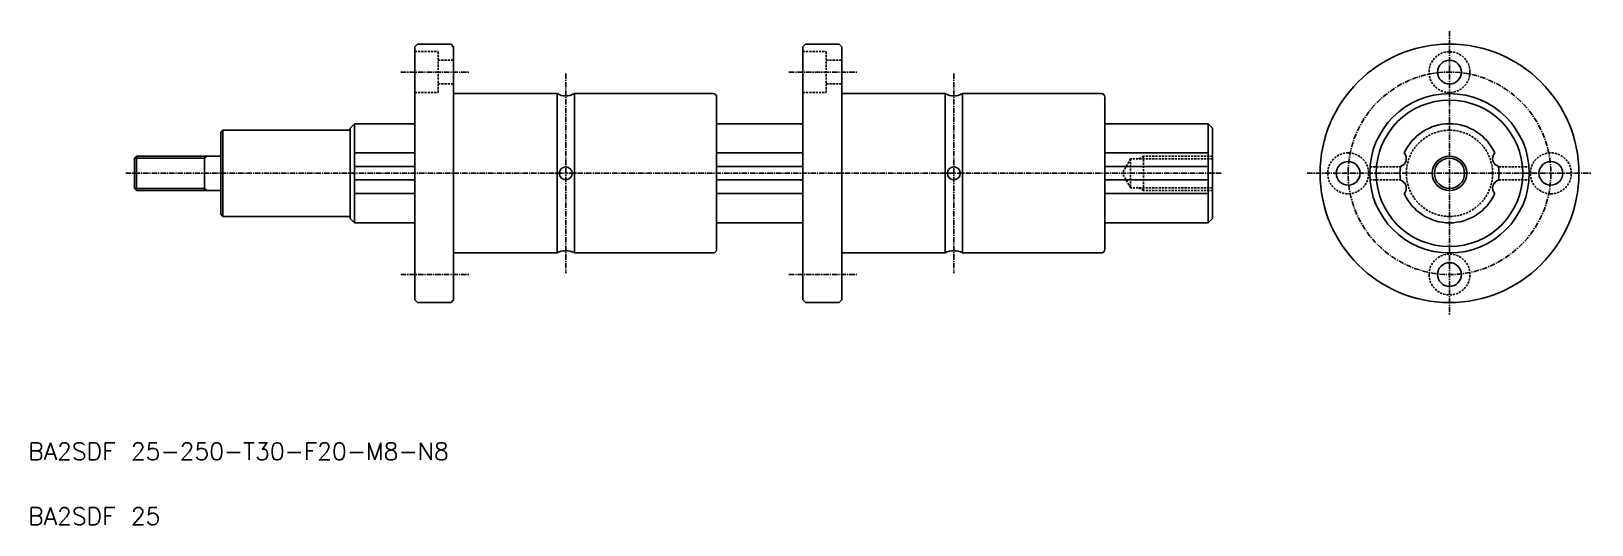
# Model space of a CAD drawing. Extents: x -92 to 270, y 961 to 1075.
import ezdxf

# ---------------------------------------------------------------- set-up
doc = ezdxf.new("R2010")
doc.units = 0
doc.linetypes.add('CENTER', pattern=[2, 1.25, -0.25, 0.25, -0.25])
doc.linetypes.add('DASHED', pattern=[0.75, 0.5, -0.25])
doc.layers.get('0').update_dxf_attribs({"linetype": 'CONTINUOUS'})
doc.layers.add('CENTER', color=1, linetype='CENTER')
doc.styles.get("Standard").update_dxf_attribs({"font": 'txt.shx', "bigfont": 'bigfont.shx'})

msp = doc.modelspace()

# ---------------------------------------------------------------- linework, layer by layer
at = {"color": 7, "linetype": 'CONTINUOUS'}
for p, q in [((-2.67, 1071.87), (-2.07, 1072.47)), ((-2.67, 1071.87), (-2.67, 1013.07)), ((-2.07, 1072.47), (5.73, 1072.47)), ((5.73, 1072.47), (6.33, 1071.87)), ((6.33, 1071.87), (6.33, 1013.07)), ((87.33, 1071.87), (87.93, 1072.47)), ((87.33, 1071.87), (87.33, 1013.07)), ((87.93, 1072.47), (95.73, 1072.47)), ((95.73, 1072.47), (96.33, 1071.87)), ((96.33, 1071.87), (96.33, 1013.07)), ((6.33, 1060.97), (30.33, 1060.97)), ((30.33, 1060.97), (30.33, 1023.97)), ((34.33, 1060.97), (34.33, 1023.97)), ((34.33, 1060.97), (66.53, 1060.97)), ((96.33, 1060.97), (120.33, 1060.97)), ((120.33, 1060.97), (120.33, 1023.97)), ((124.33, 1060.97), (124.33, 1023.97)), ((124.33, 1060.97), (156.53, 1060.97)), ((67.33, 1060.17), (67.33, 1024.77)), ((157.33, 1060.17), (157.33, 1024.77)), ((-17.67, 1052.97), (-16.67, 1053.97)), ((-2.67, 1053.97), (-16.67, 1053.97)), ((-16.67, 1030.97), (-16.67, 1053.97)), ((67.33, 1053.97), (87.33, 1053.97)), ((157.33, 1053.97), (181.33, 1053.97)), ((182.33, 1052.97), (181.33, 1053.97)), ((181.33, 1030.97), (181.33, 1053.97)), ((-47.67, 1051.97), (-47.17, 1052.47)), ((-47.67, 1032.97), (-47.67, 1051.97)), ((-17.67, 1052.47), (-47.17, 1052.47)), ((-47.17, 1032.47), (-47.17, 1052.47)), ((-17.67, 1031.97), (-17.67, 1052.97)), ((182.33, 1031.97), (182.33, 1052.97)), ((-67.67, 1045.97), (-67.17, 1046.47)), ((-67.67, 1038.97), (-67.67, 1045.97)), ((-67.17, 1046.47), (-47.67, 1046.47)), ((-67.17, 1046.47), (-67.17, 1038.47)), ((-51.42, 1046.47), (-51.42, 1038.47)), ((-16.67, 1047.19), (-2.67, 1047.19)), ((87.33, 1047.19), (67.33, 1047.19)), ((181.33, 1047.19), (157.33, 1047.19)), ((-16.67, 1044.03), (-2.67, 1044.03)), ((87.33, 1044.03), (67.33, 1044.03)), ((181.33, 1044.03), (157.33, 1044.03)), ((-67.67, 1038.97), (-67.17, 1038.47)), ((-16.67, 1040.92), (-2.67, 1040.92)), ((87.33, 1040.92), (67.33, 1040.92)), ((181.33, 1040.92), (157.33, 1040.92)), ((-67.17, 1038.47), (-47.67, 1038.47)), ((-16.67, 1037.76), (-2.67, 1037.76)), ((87.33, 1037.76), (67.33, 1037.76)), ((181.33, 1037.76), (157.33, 1037.76)), ((-47.67, 1032.97), (-47.17, 1032.47)), ((-17.67, 1032.47), (-47.17, 1032.47)), ((-17.67, 1031.97), (-16.67, 1030.97)), ((182.33, 1031.97), (181.33, 1030.97)), ((-16.67, 1030.97), (-2.67, 1030.97)), ((87.33, 1030.97), (67.33, 1030.97)), ((181.33, 1030.97), (157.33, 1030.97)), ((6.33, 1023.97), (30.33, 1023.97)), ((34.33, 1023.97), (66.53, 1023.97)), ((96.33, 1023.97), (120.33, 1023.97)), ((124.33, 1023.97), (156.53, 1023.97)), ((-2.67, 1013.07), (-2.07, 1012.47)), ((-2.07, 1012.47), (5.73, 1012.47)), ((6.33, 1013.07), (5.73, 1012.47)), ((87.33, 1013.07), (87.93, 1012.47)), ((87.93, 1012.47), (95.73, 1012.47)), ((96.33, 1013.07), (95.73, 1012.47))]:
    msp.add_line(p, q, dxfattribs=at)
at = {"color": 3, "linetype": 'DASHED'}
for p, q in [((-2.67, 1070.72), (2.73, 1070.72)), ((2.73, 1070.72), (2.73, 1061.22)), ((2.73, 1068.72), (6.33, 1068.72)), ((87.33, 1070.72), (92.73, 1070.72)), ((92.73, 1070.72), (92.73, 1061.22)), ((92.73, 1068.72), (96.33, 1068.72)), ((-2.67, 1061.22), (2.73, 1061.22)), ((2.73, 1063.22), (6.33, 1063.22)), ((87.33, 1061.22), (92.73, 1061.22)), ((92.73, 1063.22), (96.33, 1063.22)), ((163.33, 1045.85), (161.38, 1042.47)), ((182.33, 1045.85), (163.33, 1045.85)), ((163.33, 1045.85), (163.33, 1039.1)), ((166.33, 1046.47), (165.25, 1045.85)), ((182.33, 1046.47), (166.33, 1046.47)), ((166.33, 1046.47), (166.33, 1038.47)), ((163.33, 1039.1), (161.38, 1042.47)), ((218.83, 1043.97), (225.86, 1043.97)), ((248.67, 1043.97), (255.7, 1043.97)), ((182.33, 1039.1), (163.33, 1039.1)), ((166.33, 1038.47), (165.25, 1039.1)), ((218.83, 1040.97), (225.86, 1040.97)), ((248.67, 1040.97), (255.7, 1040.97)), ((182.33, 1038.47), (166.33, 1038.47))]:
    msp.add_line(p, q, dxfattribs=at)
at = {"color": 3, "linetype": 'CONTINUOUS'}
for p, q in [((-67.67, 1045.97), (-51.42, 1045.97)), ((-51.42, 1045.97), (-50.92, 1046.47)), ((-67.67, 1038.97), (-51.42, 1038.97)), ((-51.42, 1038.97), (-50.92, 1038.47))]:
    msp.add_line(p, q, dxfattribs=at)
at = {"color": 7, "linetype": 'CONTINUOUS'}
for centre, radius in [((237.27, 1042.47), 30), ((237.27, 1065.97), 2.75), ((237.27, 1042.47), 18.5), ((237.27, 1042.47), 17), ((237.27, 1042.47), 3.5), ((32.33, 1042.47), 1.5), ((122.33, 1042.47), 1.5)]:
    msp.add_circle(centre, radius, dxfattribs=at)
at = {"color": 3, "linetype": 'DASHED'}
for centre, radius in [((237.27, 1065.97), 4.75), ((237.27, 1042.47), 10)]:
    msp.add_circle(centre, radius, dxfattribs=at)
at = {"color": 3, "linetype": 'CONTINUOUS'}
msp.add_circle((237.27, 1042.47), 4, dxfattribs=at)
at = {"color": 7, "linetype": 'CONTINUOUS'}
for centre, radius, start, end in [((32.33, 1064.44), 4, 239.9999, 299.9999), ((66.53, 1060.17), 0.8, 0, 90), ((122.33, 1064.44), 4, 239.9999, 299.9999), ((156.53, 1060.17), 0.8, 0, 90), ((237.27, 1042.47), 11.5, 24.2232, 155.7768), ((225.04, 1045.81), 2.22, 348.2883, 38.6559), ((249.49, 1045.81), 2.22, 141.3441, 191.7117), ((213.77, 1042.47), 2.75, 89.99999567428931, 89.99996471106816), ((237.27, 1042.47), 11.5, 172.2232, 187.7768), ((225.14, 1046.13), 2.22, 289.3441, 339.7117), ((249.4, 1046.13), 2.22, 200.2883, 250.6559), ((237.27, 1042.47), 11.5, 352.2232, 7.7768), ((260.77, 1042.47), 2.75, 270, 269.9999), ((225.14, 1038.82), 2.22, 20.2884, 70.6559), ((225.04, 1039.14), 2.22, 321.3441, 11.7118), ((249.49, 1039.14), 2.22, 168.2883, 218.6559), ((249.4, 1038.82), 2.22, 109.3441, 159.7117), ((237.27, 1042.47), 11.5, 204.2232, 335.7768), ((32.33, 1020.51), 4, 60, 120), ((66.53, 1024.77), 0.8, 270, 0), ((122.33, 1020.51), 4, 60, 120), ((156.53, 1024.77), 0.8, 270, 0), ((237.27, 1018.97), 2.75, 180, 179.9999)]:
    msp.add_arc(centre, radius, start, end, dxfattribs=at)
at = {"color": 3, "linetype": 'DASHED'}
for centre, start, end in [((213.77, 1042.47), 89.99999567428931, 89.99996471106816), ((260.77, 1042.47), 270, 269.9999), ((237.27, 1018.97), 180, 179.9999)]:
    msp.add_arc(centre, 4.75, start, end, dxfattribs=at)
at = {"layer": 'CENTER', "color": 1, "linetype": 'CENTER'}
for p, q in [((237.27, 1075.47), (237.27, 1009.47)), ((-5.91, 1065.97), (10.01, 1065.97)), ((32.33, 1065.67), (32.33, 1019.27)), ((84.09, 1065.97), (100.01, 1065.97)), ((122.33, 1065.67), (122.33, 1019.27)), ((-69.67, 1042.47), (32.33, 1042.47)), ((184.33, 1042.47), (32.33, 1042.47)), ((204.27, 1042.47), (270.27, 1042.47)), ((-5.91, 1018.97), (10.01, 1018.97)), ((84.09, 1018.97), (100.01, 1018.97))]:
    msp.add_line(p, q, dxfattribs=at)
msp.add_circle((237.27, 1042.47), 23.5, dxfattribs=at)

# ---------------------------------------------------------------- texts
at = {"color": 7, "linetype": 'CONTINUOUS'}
for s, p in [('BA2SDF 25-250-T30-F20-M8-N8', (-92.3, 975.91)), ('BA2SDF 25', (-92.3, 960.86))]:
    msp.add_text(s, height=4, dxfattribs=at).set_placement(p)

doc.saveas('drawing.dxf')
